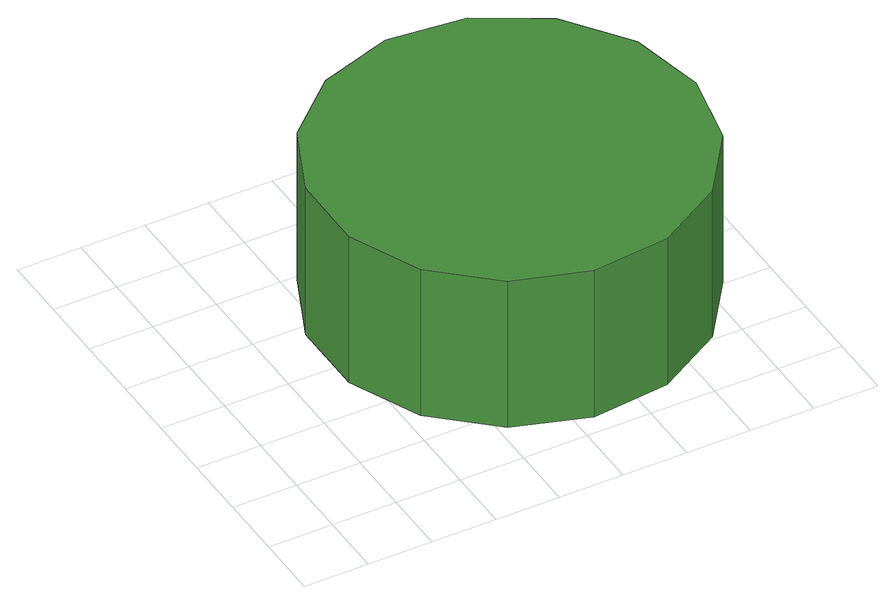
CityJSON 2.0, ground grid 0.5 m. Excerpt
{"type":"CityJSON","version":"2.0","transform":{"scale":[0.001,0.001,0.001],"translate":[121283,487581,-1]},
"CityObjects":{
"tree1":{"type":"SolitaryVegetationObject","attributes":{"function":"something"},"geometry":[{"type":"MultiSurface","lod":"1","boundaries":[[[0,1,2,3,4,5,6,7,8,9,10,11,12,13,14]],[[15,16,17,18,19,20,21,22,23,24,25,26,27,28,29]],[[0,29,28,1]],[[1,28,27,2]],[[2,27,26,3]],[[3,26,25,4]],[[4,25,24,5]],[[5,24,23,6]],[[6,23,22,7]],[[7,22,21,8]],[[8,21,20,9]],[[9,20,19,10]],[[10,19,18,11]],[[11,18,17,12]],[[12,17,16,13]],[[13,16,15,14]],[[14,15,29,0]]]}]}
},
"vertices":[
[3764,1612,1891],[3637,2208,1891],[3279,2700,1891],[2752,3005,1891],[2146,3069,1891],[1567,2880,1891],[1114,2473,1891],[867,1916,1891],[867,1307,1891],[1114,751,1891],[1567,343,1891],[2146,155,1891],[2752,219,1891],[3279,523,1891],[3637,1016,1891],[3637,1016,613],[3279,523,613],[2752,219,613],[2146,155,613],[1567,343,613],[1114,751,613],[867,1307,613],[867,1916,613],[1114,2473,613],[1567,2880,613],[2146,3069,613],[2752,3005,613],[3279,2700,613],[3637,2208,613],[3764,1612,613]
]}
